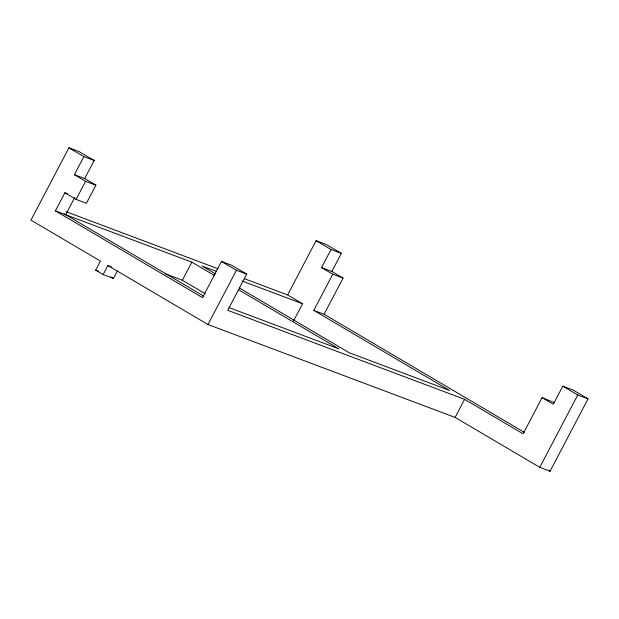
<?xml version="1.0" encoding="UTF-8"?>
<svg xmlns="http://www.w3.org/2000/svg" width="619" height="619" viewBox="0 0 619 619"><rect width="100%" height="100%" fill="white"/><g stroke="black" fill="none" stroke-linecap="round" stroke-linejoin="round"><path stroke-width="0.93" d="M94.181 160.483L83.882 156.615L74.388 174.697L84.687 178.566L94.181 160.483L79.224 151.67L68.926 147.794L30.95 220.132L100.425 261.102L95.682 270.147L103.156 274.557L113.455 278.426L117.339 271.029M553.99 402.466L542.089 397.646L523.101 433.818L464.614 399.325L227.746 310.305L246.733 274.132L231.785 265.319L221.486 261.45L202.498 297.615L55.393 210.87L64.887 192.78L67.463 193.747M65.691 214.739L74.76 197.476M76.106 199.395L85.6 181.313L95.899 185.182L86.405 203.264L76.106 199.395L64.887 192.78M103.156 274.557L107.899 265.512L111.335 266.804M165.234 273.799L182.357 280.237L191.851 262.154L214.29 275.385M107.899 265.512L207.953 324.518L236.435 270.263L246.733 274.132M244.219 278.635L287.611 294.946L316.092 240.69L326.391 244.567L341.348 253.38L331.854 271.462L321.555 267.594L331.049 249.511L341.348 253.38M293.499 321.021L302.567 303.759L287.611 294.946M313.779 310.374L332.767 274.209L343.065 278.078L324.077 314.243L313.779 310.374L449.665 390.512L349.255 352.768L239.553 288.075M207.953 324.518L455.12 417.415L464.614 399.325M455.12 417.415L539.776 467.33L550.074 471.206L588.05 398.868L573.101 390.047L562.803 386.179L553.309 404.261L542.089 397.646M539.776 467.33L577.751 394.992L588.05 398.868M66.109 211.698L217.996 268.778M55.393 210.87L191.851 262.154M216.627 271.462L202.15 266.023L215.451 273.869M241.952 280.98L302.567 303.759M229.015 307.581L338.957 348.899L238.392 289.599M95.682 270.147L98.251 271.114M316.092 240.69L331.049 249.511M562.803 386.179L577.751 394.992M331.854 271.462L343.065 278.078M321.555 267.594L332.767 274.209M68.926 147.794L83.882 156.615M324.077 314.243L524.262 432.302M84.687 178.566L95.899 185.182M74.388 174.697L85.6 181.313M221.486 261.45L236.435 270.263M548.411 470.223L550.074 471.206M182.357 280.237L205.392 293.824M64.036 213.756L203.651 296.091M110.963 276.956L113.455 278.426"/></g></svg>
